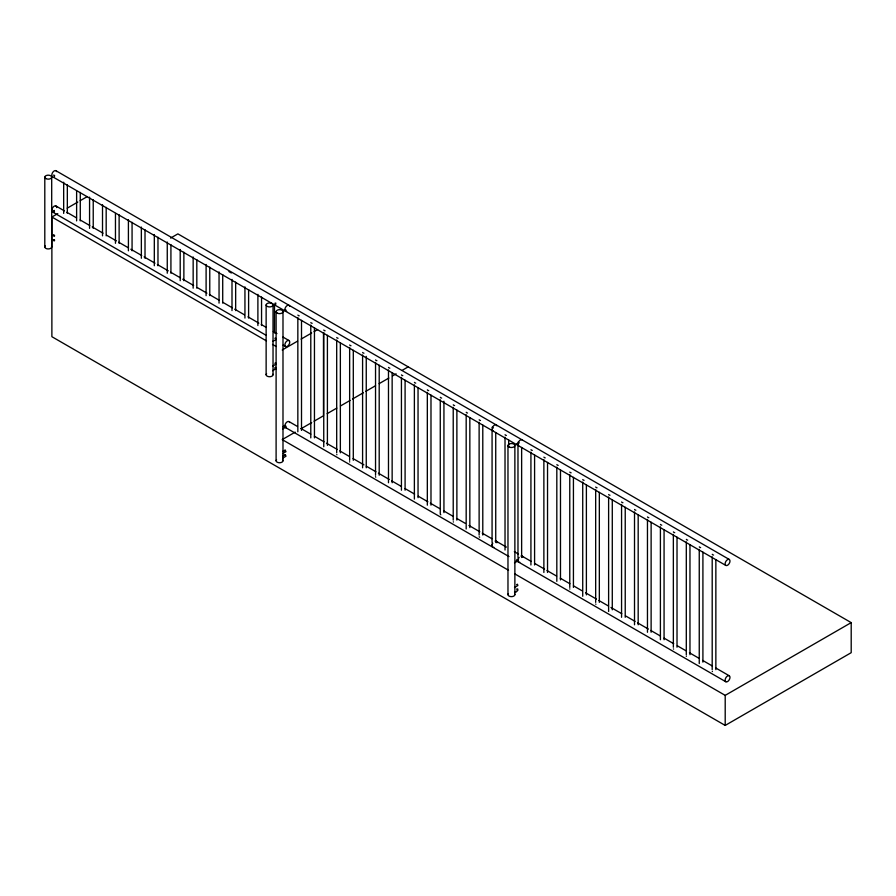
<?xml version="1.0" encoding="UTF-8"?>
<svg xmlns="http://www.w3.org/2000/svg" width="896" height="896" viewBox="0 0 896 896"><rect width="100%" height="100%" fill="white"/><g stroke="black" fill="none" stroke-linecap="round" stroke-linejoin="round"><path stroke-width="1.34" d="M284.861 425.992L284.95 425.219A3.45 1.994 -60 0 1 287.302 421.77A3.45 1.994 -60 0 1 289.654 422.498M492.766 543.211A3.45 1.994 -60 0 0 492.128 544.835L492.128 546.291A3.45 1.994 -60 0 0 493.853 547.288M516.634 589.042C519.299 587.574 517.115 593.298 514.506 592.077M53.48 175.134L54.566 175.426L54.432 176.523M274.826 338.251L275.766 338.341L276.013 339.506M272.664 370.698L276.069 368.592L275.442 367.282L274.826 367.864M282.632 453.634L285.97 451.674L285.242 450.15L284.95 451.237M272.664 366.128L276.013 364.168L275.61 362.846L274.826 363.294M275.901 368.827L275.285 368.659M282.632 428.971L285.97 427.011L285.578 425.678L284.782 426.138M282.632 458.203L285.97 456.232L285.41 454.787L284.85 455.594M514.506 562.845L517.843 560.885L517.115 559.362L516.824 560.448M514.506 587.507L517.843 585.547L517.451 584.214L516.656 584.674M170.621 238.067L177.878 233.878L851.2 622.619L851.2 652.68L725.2 725.424L51.878 336.694L51.878 217.022L57.781 213.618M67.211 208.174L77.818 202.048M80.181 200.682L87.248 196.594M272.664 341.466L275.901 339.595M282.218 350L297.539 341.152M301.078 339.114L311.696 332.987M314.048 331.621L317.587 329.582M282.789 426.765L284.95 425.51M295.187 432.118L282.218 439.611L508.547 570.282M301.078 428.714L311.696 422.587M314.048 421.232L323.478 415.778L323.478 333.066M327.118 413.683L336.795 408.094M340.424 406L350.112 400.411M352.531 399.011L363.429 392.717M365.848 391.317L375.536 385.728M379.165 383.634L388.853 378.045M392.482 375.95L396.11 373.845M402.158 370.35L408.218 366.856M282.789 451.427L284.95 450.173M282.789 455.997L284.95 454.742M514.606 573.776L725.2 695.363L851.2 622.619M54.432 211.848L54.275 210.392L53.48 210.851M275.766 304.315L275.766 303.016L274.826 303.307M285.869 427.101L285.242 426.933M517.742 560.974L517.115 560.806M517.742 590.206L517.115 590.038M517.451 444.875L517.608 443.598L516.656 443.89M55.955 170.733L729.277 559.462A3.45 1.994 -60 0 1 728.19 564.805A3.45 1.994 -60 0 1 725.2 563.08A3.45 1.994 -60 0 1 729.277 559.462M228.928 271.589L231.347 272.989M725.827 565.432L52.517 176.702A3.45 1.994 -60 0 1 53.021 171.976A3.45 1.994 -60 0 1 56.594 171.629M55.955 206.002L64.411 210.874M66.83 212.274L76.485 217.851M80.114 219.946L89.768 225.523M92.187 226.912L103.051 233.184M106.68 235.278L116.334 240.856M118.754 242.256L128.419 247.834M130.827 249.222L141.702 255.494M144.11 256.894L154.986 263.166M157.394 264.566L168.269 270.838M170.677 272.227L180.342 277.805M182.762 279.205L193.626 285.477M197.243 287.571L206.909 293.149M209.328 294.538L218.982 300.115M222.611 302.21L232.266 307.787M234.685 309.187L244.35 314.765M247.968 316.848L258.832 323.131M261.251 324.52L266.078 327.309M273.325 331.498L276.954 333.581M282.99 337.075L289.027 340.558A3.45 1.994 -60 0 1 287.93 345.901A3.45 1.994 -60 0 1 284.95 344.176A3.45 1.994 -60 0 1 289.027 340.558M266.258 335.373L52.517 211.971A3.45 1.994 -60 0 0 54.23 211.803M283.17 345.139L285.578 346.528M51.878 217.022L266.459 340.906M272.518 344.4L276.158 346.506M289.027 421.602L297.483 426.485M301.101 428.579L310.766 434.157M314.384 436.24L324.05 441.818M326.458 443.218L337.333 449.49M339.741 450.89L349.406 456.467M353.035 458.55L363.899 464.834M366.318 466.222L375.973 471.8M378.392 473.2L389.256 479.472M391.675 480.861L401.33 486.438M404.958 488.533L414.613 494.11M418.242 496.205L427.896 501.782M430.315 503.171L439.981 508.749M443.598 510.843L453.264 516.421M456.882 518.515L465.338 523.398M468.955 525.482L479.83 531.765M482.238 533.154L491.904 538.731M495.533 540.826L506.397 547.098M514.326 551.678L518.47 554.075M521.573 555.856L531.227 561.434M534.856 563.528L544.51 569.106M546.93 570.506L556.595 576.083M560.213 578.166L569.878 583.744M573.496 585.838L581.952 590.722M585.57 592.816L596.445 599.088M598.853 600.477L608.518 606.054M610.938 607.454L621.802 613.726M625.43 615.821L635.085 621.398M637.504 622.798L648.368 629.07M650.787 630.459L660.442 636.037M664.07 638.131L673.725 643.709M677.354 645.803L685.81 650.686M689.427 652.77L699.093 658.347M702.71 660.442L712.376 666.019M715.994 668.114L729.277 675.786A3.45 1.994 -60 0 1 728.19 681.117A3.45 1.994 -60 0 1 725.2 679.392A3.45 1.994 -60 0 1 729.277 675.786M285.578 427.571L508.984 556.562M516.23 560.739L725.827 681.755M725.2 695.363L725.2 725.424M715.859 559.608L715.859 669.637M712.197 556.819L712.197 669.637M702.912 552.126L702.912 662.166M699.25 549.349L699.25 663.555M689.965 544.656L689.965 654.685M686.302 541.867L686.302 654.685M677.018 537.174L677.018 647.214M673.355 534.397L673.355 647.214M664.07 529.704L664.07 639.733M660.408 526.915L660.408 639.733M651.123 522.222L651.123 632.262M647.461 519.445L647.461 632.262M638.176 514.752L638.176 624.781M634.514 511.963L634.514 624.781M625.229 507.27L625.229 617.31M621.566 504.493L621.566 617.31M612.282 499.8L612.282 609.829M608.619 497.011L608.619 611.229A1.826 1.053 0 0 0 608.675 611.498M599.334 492.33L599.334 602.358M595.672 489.541L595.672 602.358M586.387 484.848L586.387 594.877M582.725 482.059L582.725 596.277M573.429 477.378L573.429 587.406M569.766 474.589L569.766 587.406M560.482 469.896L560.482 579.925M556.819 467.107L556.819 581.325M547.534 462.426L547.534 572.454M543.872 459.637L543.872 572.454M534.587 454.944L534.587 564.984M530.925 452.166L530.925 564.984M521.64 447.474L521.64 557.502M517.978 444.685L517.978 557.502M514.875 445.525L514.875 594.653M508.682 439.992L508.682 445.558M507.976 445.525L507.976 594.653M505.019 437.203L505.03 550.032M495.734 432.51L495.734 542.539M492.072 429.722L492.072 542.539M492.128 544.835L492.128 546.291M482.787 425.04L482.787 535.069M479.125 422.251L479.125 535.069M469.84 417.558L469.84 527.598M466.178 414.781L466.178 528.987M456.882 410.088L456.882 520.117M453.219 407.299L453.219 520.117M443.934 401.218L443.934 512.646M440.272 399.829L440.272 514.035M430.987 395.136L430.987 505.165M427.325 392.347L427.325 505.165M418.04 387.654L418.04 497.694M414.378 384.877L414.378 499.083M405.093 380.184L405.093 490.213M401.43 377.395L401.43 490.213M392.146 372.702L392.146 482.742M388.483 369.925L388.483 482.742M379.198 365.232L379.198 475.261M375.536 362.443L375.536 475.261M366.251 356.362L366.251 467.79M362.589 354.973L362.589 467.79M353.304 350.28L353.304 460.309M349.642 347.491L349.642 460.309M340.357 342.81L340.357 452.838M336.694 340.021L336.694 452.838M327.41 335.328L327.41 445.357M323.747 332.539L323.747 446.757M314.451 327.858L314.451 437.886M310.789 325.069L310.789 437.886M301.504 320.376L301.504 430.416M297.842 317.598L297.842 431.805M282.99 311.651L282.99 460.779M276.102 311.651L276.102 460.779M274.501 304.539L274.501 333.021M273.034 304.942A3.45 1.994 0 0 1 267.859 306.667A3.45 1.994 0 0 1 267.859 303.218A3.45 1.994 0 0 1 273.034 304.942L273.034 374.752M266.134 304.942L266.134 374.752M261.554 297.058L261.554 325.539M257.891 294.347L257.891 325.539M248.606 289.587L248.606 318.069M244.944 286.866L244.944 318.069M235.659 282.106L235.659 310.587M231.997 279.395L231.997 310.587M222.712 274.635L222.712 303.117M219.05 271.925L219.05 303.117M209.765 267.154L209.765 295.646M206.102 264.443L206.102 295.646M196.818 259.683L196.818 288.165M193.155 256.973L193.155 288.165M183.87 252.202L183.87 280.694M180.208 249.491L180.208 280.694M170.923 244.731L170.923 273.213M167.261 242.021L167.261 273.213M157.976 237.25L157.976 265.742M154.314 234.539L154.314 265.742M145.018 229.779L145.018 258.261M141.355 227.069L141.355 258.261M132.07 222.309L132.07 250.79M128.408 219.587L128.408 250.79M119.123 214.827L119.123 243.309M115.461 213.472L115.461 243.309M106.176 207.357L106.176 235.838M102.514 204.635L102.514 235.838M93.229 199.875L93.229 228.357M89.566 197.165L89.566 228.357M80.282 192.405L80.282 220.886M76.619 191.05L76.619 220.886M67.334 184.923L67.334 213.405M63.672 182.213L63.672 213.405M51.699 177.15L51.699 246.96M44.8 177.15L44.8 246.96M51.576 246.445A3.45 1.994 0 0 1 47.802 248.931A3.45 1.994 0 0 1 45.259 245.963M272.91 374.237A3.45 1.994 0 0 1 269.136 376.723A3.45 1.994 0 0 1 266.594 373.755M51.878 211.075A3.45 1.994 -60 0 1 53.917 206.371A3.45 1.994 -60 0 1 56.672 207.581M286.675 311.36A3.45 1.994 -60 0 1 285.578 307.283A3.45 1.994 -60 0 1 289.654 306.186M282.531 459.782A3.45 1.994 0 0 1 279.541 462.762A3.45 1.994 0 0 1 276.562 459.782M493.27 431.032A3.45 1.994 -60 0 1 493.002 426.518A3.45 1.994 -60 0 1 496.843 425.802M495.118 541.117A3.45 1.994 -60 0 1 496.597 541.576M496.843 542.114A3.45 1.994 -60 0 1 496.922 542.797M584.08 480.301A1.826 1.053 0 0 1 582.781 479.55M712.443 671.563A1.826 1.053 0 0 1 712.264 671.306M713.563 555.05A1.826 1.053 0 0 1 712.264 554.31M595.918 604.274A1.826 1.053 0 0 1 595.728 604.027M597.027 487.771A1.826 1.053 0 0 1 595.728 487.032M532.28 450.397A1.826 1.053 0 0 1 530.992 449.646M661.763 525.157A1.826 1.053 0 0 1 660.475 524.406M506.374 435.434A1.826 1.053 0 0 1 505.075 434.694M673.602 649.13A1.826 1.053 0 0 1 673.422 648.872M674.71 532.627A1.826 1.053 0 0 1 673.422 531.877M518.515 559.642A1.826 1.053 0 0 1 518.045 559.171M519.333 442.926A1.826 1.053 0 0 1 518.045 442.176M635.869 510.205A1.826 1.053 0 0 1 634.57 509.454M648.816 517.675A1.826 1.053 0 0 1 647.528 516.925M686.37 656.354A1.826 1.053 0 0 1 686.302 656.074M687.658 540.109A1.826 1.053 0 0 1 686.37 539.358M700.616 547.579A1.826 1.053 0 0 1 699.317 546.829M558.186 465.349A1.826 1.053 0 0 1 556.886 464.598M622.922 502.723A1.826 1.053 0 0 1 621.622 501.973M609.974 495.253A1.826 1.053 0 0 1 608.675 494.502M545.227 457.867A1.826 1.053 0 0 1 543.939 457.128M569.834 589.075A1.826 1.053 0 0 1 569.766 588.795M571.133 472.819A1.826 1.053 0 0 1 569.834 472.08M521.002 556.069A3.45 1.994 -60 0 1 522.726 557.066M519.736 562.229A3.45 1.994 -60 0 1 517.955 560.907A3.45 1.994 -60 0 1 519.154 557.413M514.752 594.138A3.45 1.994 0 0 1 510.978 596.624A3.45 1.994 0 0 1 508.435 593.656M518.65 445.816A3.45 1.994 -60 0 1 518.885 441.459A3.45 1.994 -60 0 1 522.48 440.205M286.082 427.728A3.45 1.994 -60 0 1 284.95 426.675M375.782 477.187A1.826 1.053 0 0 1 375.536 476.661M376.891 360.685A1.826 1.053 0 0 1 375.603 359.934M389.838 368.155A1.826 1.053 0 0 1 388.55 367.405M325.102 330.781A1.826 1.053 0 0 1 323.803 330.03M453.466 522.043A1.826 1.053 0 0 1 453.286 521.786M454.586 405.541A1.826 1.053 0 0 1 453.286 404.79M299.208 315.829A1.826 1.053 0 0 1 297.909 315.078M467.533 413.011A1.826 1.053 0 0 1 466.234 412.261M312.155 323.299A1.826 1.053 0 0 1 310.856 322.56M428.68 390.589A1.826 1.053 0 0 1 427.392 389.838M440.81 514.786A1.826 1.053 0 0 1 440.518 514.562M441.638 398.059A1.826 1.053 0 0 1 440.339 397.309M479.662 537.208A1.826 1.053 0 0 1 479.181 536.738M480.48 420.482A1.826 1.053 0 0 1 479.181 419.742M492.128 544.208A1.826 1.053 0 0 1 492.072 543.939M493.427 427.963A1.826 1.053 0 0 1 492.128 427.213M349.698 461.978A1.826 1.053 0 0 1 349.642 461.709M350.997 345.733A1.826 1.053 0 0 1 349.698 344.982M415.733 383.107A1.826 1.053 0 0 1 414.445 382.357M402.786 375.637A1.826 1.053 0 0 1 401.498 374.886M336.941 454.754A1.826 1.053 0 0 1 336.75 454.507M338.05 338.251A1.826 1.053 0 0 1 336.75 337.512M363.944 353.203A1.826 1.053 0 0 1 362.645 352.464M53.48 235.122C53.984 238.314 55.698 234.427 53.48 235.122M53.48 239.691C53.984 242.883 55.698 238.986 53.48 239.691M284.782 309.635C285.286 312.827 287 308.93 284.782 309.635M45.808 178.562A3.45 1.994 0 0 0 51.576 177.666A3.45 1.994 0 0 0 47.354 175.235A3.45 1.994 0 0 0 45.808 178.562M277.11 313.062A3.45 1.994 0 0 0 282.878 312.166A3.45 1.994 0 0 0 278.656 309.725A3.45 1.994 0 0 0 277.11 313.062M508.984 446.936A3.45 1.994 0 0 0 514.752 446.04A3.45 1.994 0 0 0 510.53 443.598A3.45 1.994 0 0 0 508.984 446.936"/></g></svg>
